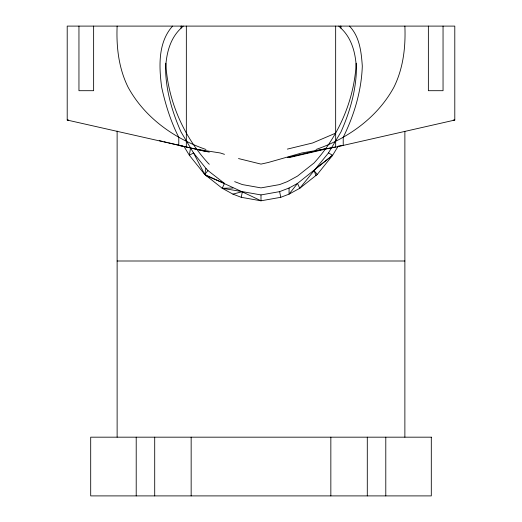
<?xml version="1.0" encoding="UTF-8"?>
<svg xmlns="http://www.w3.org/2000/svg" width="522" height="522" viewBox="0 0 522 522"><rect width="100%" height="100%" fill="white"/><g stroke="black" fill="none" stroke-linecap="round" stroke-linejoin="round"><path stroke-width="0.78" d="M356.206 63.24C354.268 100.035 338.804 135.798 314.016 163.014L297.52 176.077L287.348 181.63L279.616 184.586L261 187.887L242.384 184.586L234.652 181.63M190.523 147.974L189.369 155.288L204.722 174.452L222.235 188.285L232.929 194.132L241.236 197.303L261 200.807L280.764 197.303L289.071 194.132L299.765 188.285L317.278 174.452L332.631 155.288L338.191 146.14L343.222 145.416L343.222 137.332C354.157 115.14 361.472 90.926 362.301 66.079C361.335 52.122 359.684 36.599 349.42 26.1M183.229 26.1L181.069 28.188C169.526 38.882 166.061 54.79 165.572 69.935C166.198 91.513 172.332 112.406 181.069 132.027L193.525 152.913L205.942 168.417L204.722 174.452C223.488 183.339 242.352 191.691 261 200.807L261 194.934L279.616 191.633L289.071 188.024L297.52 183.411L332.631 155.288L328.475 152.913L299.765 188.285L297.52 183.411L289.071 194.132L289.071 188.024M241.236 197.303L242.384 191.633L261 194.934M232.929 194.132L242.384 191.633L222.235 188.285L224.48 183.411L207.984 170.583L205.942 168.417M328.475 152.913L340.931 132.027C349.668 112.406 355.802 91.513 356.428 69.935C355.939 54.79 352.474 38.882 340.931 28.188L338.771 26.1M172.58 26.1C157.859 42.445 158.949 66.686 161.644 87.122C165.409 104.452 170.753 121.482 178.778 137.332L178.778 145.416L183.261 146.317L181.8 145.951M207.984 170.583L204.722 174.452L193.525 152.913L189.369 155.288L184.005 146.46L205.942 151.543M316.058 168.417L332.631 155.288M335.659 133.136L312.691 142.956L287.348 149.109M316.058 149.468C348.161 138.356 377.471 117.424 393.927 87.181C403.31 68.212 405.738 47.026 404.876 26.1M325.506 148.672L287.348 157.533M334.55 147.015L289.071 157.611M238.502 158.558L261 164.104L268.184 162.505L301.709 152.979L335.659 147.132L454.792 120.06L454.792 26.1L67.207 26.1L67.207 120.06L209.309 152.15M222.235 188.285L232.929 188.024M67.207 120.06L68.695 120.06M453.2 120.06L454.792 120.06M117.124 261L404.876 261M196.996 149.299L220.291 152.979L224.48 154.336M159.262 140.62L162.381 141.358M163.934 141.73L167.053 142.467M168.606 142.832L181.069 145.782M205.942 175.627L224.48 183.411M205.942 149.468C173.839 138.356 144.529 117.424 128.073 87.181C118.69 68.212 116.262 47.026 117.124 26.1M209.309 164.293L207.984 163.014C183.196 135.798 167.732 100.035 165.794 63.24M317.278 174.452L314.016 170.583L316.058 175.627M279.616 191.633L280.764 197.303M443.047 26.1L443.047 90.697L428.366 90.697L428.366 26.1M404.876 131.413L404.876 437.175M385.791 437.175L385.791 495.9M367.292 437.175L367.292 495.9M340.931 26.1L340.931 28.188M340.344 26.1L340.344 27.34M335.659 26.1L335.659 147.132M330.844 437.175L330.844 495.9M191.156 437.175L191.156 495.9M186.341 26.1L186.341 147.132M181.656 26.1L181.656 27.34M181.069 26.1L181.069 28.188M154.708 437.175L154.708 495.9M136.209 437.175L136.209 495.9M117.124 131.055L117.124 437.175M93.634 26.1L93.634 90.697L78.953 90.697L78.953 26.1M431.302 437.175L90.697 437.175L90.697 495.9L431.302 495.9L431.302 437.175"/></g></svg>
